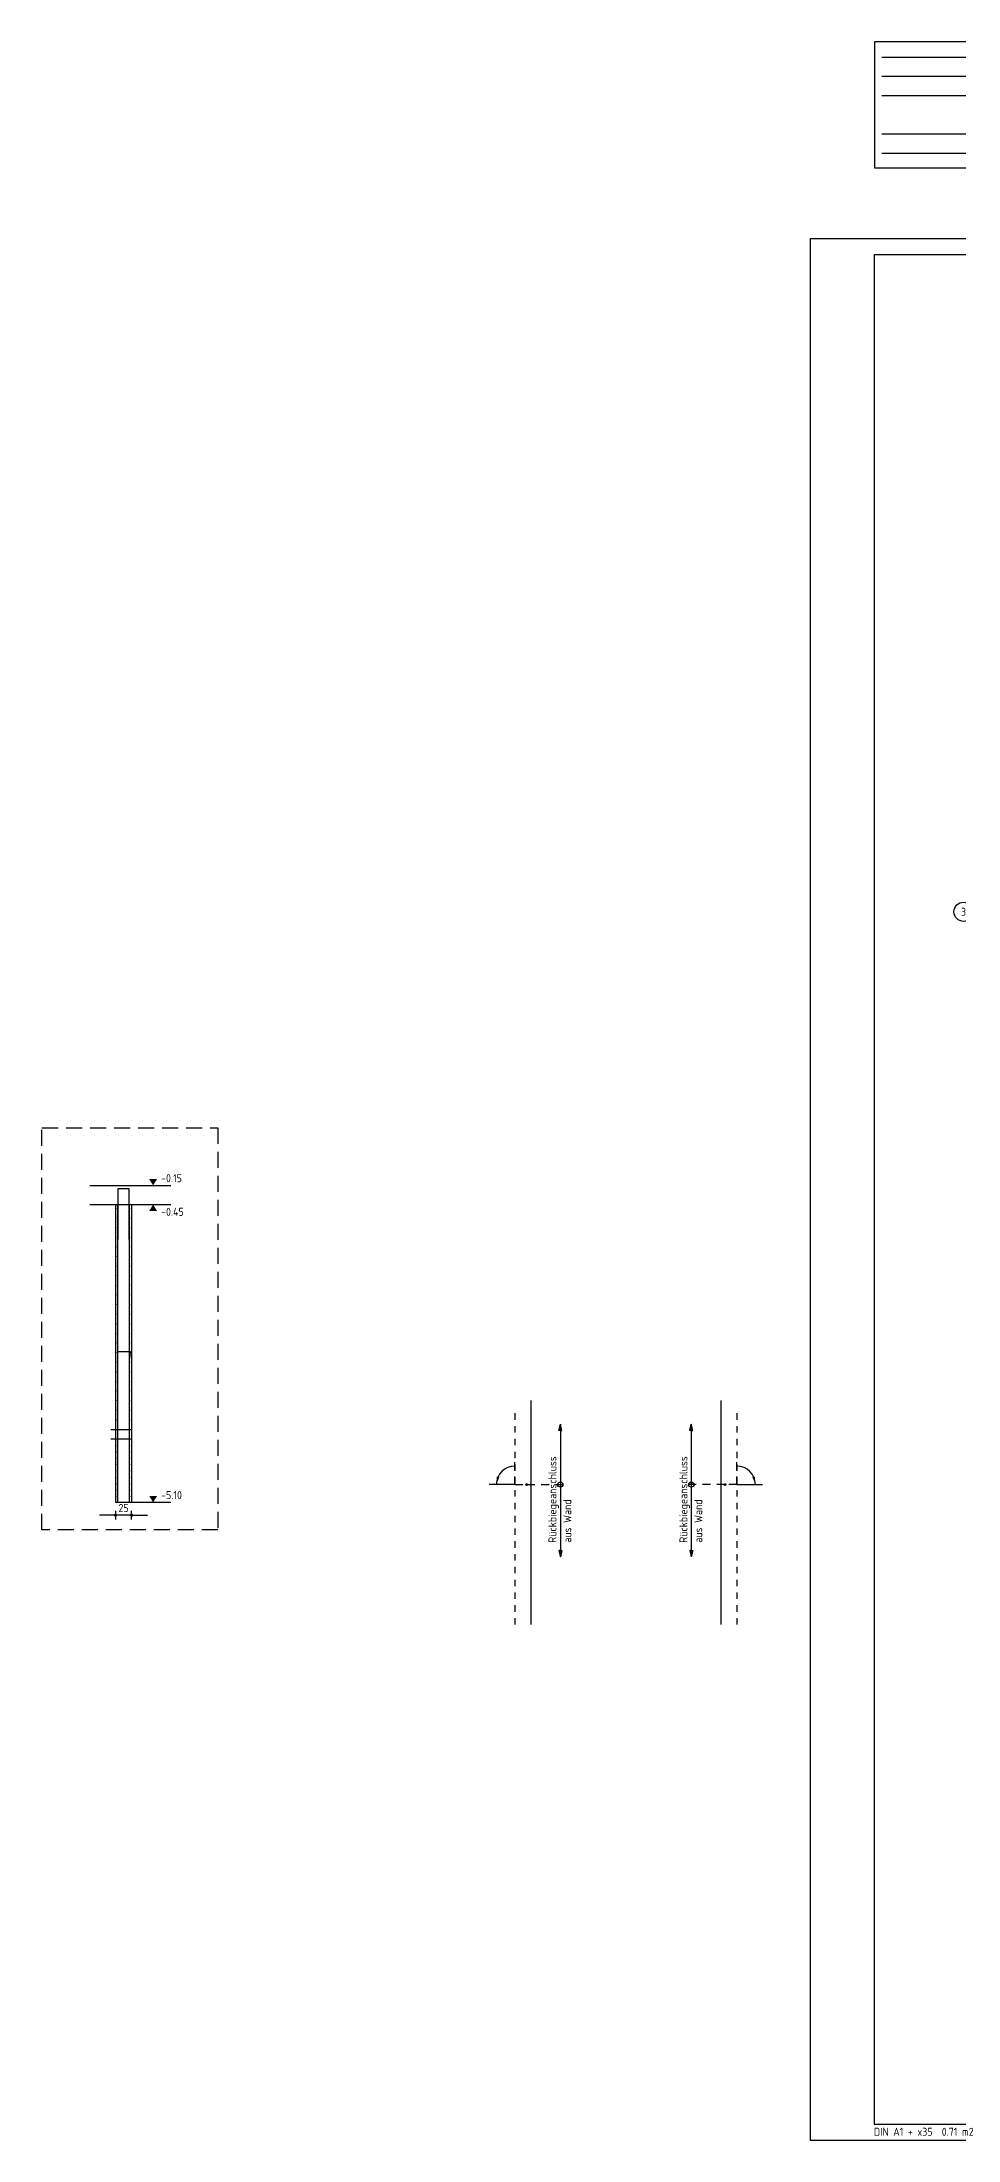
# Model space of a CAD drawing. Extents: x -12 to 78.8, y 0 to 40.3.
# Drawn here: x -11.99 to 2.31, y 0 to 32.77 of the extents above; entities that cross this region are included whole.
import ezdxf
from ezdxf.enums import TextEntityAlignment as Align

# ---------------------------------------------------------------- set-up
doc = ezdxf.new("R2010")
doc.units = 0
doc.header["$LTSCALE"] = 0.5
for name, pattern in [('AUSGEZOGEN', [1000.01, 1000, 0.01]), ('DOT', [0.175, 0.05, -0.125]), ('STRICHLINIE', [0.75, 0.5, -0.25]), ('VERDECKT', [0.375, 0.25, -0.125])]:
    doc.linetypes.add(name, pattern=pattern)
for name, color, linetype in [('AFU', 7, 'Continuous'), ('BETON', 7, 'Continuous'), ('DETAIL', 7, 'Continuous'), ('DRUEBER', 7, 'Continuous'), ('HILFE', 7, 'Continuous'), ('koten', 7, 'Continuous'), ('MASSE', 7, 'Continuous'), ('RAHMEN', 7, 'Continuous'), ('RND', 7, 'Continuous'), ('TEXT', 7, 'Continuous')]:
    doc.layers.add(name, color=color, linetype=linetype)
doc.layers.add('NOPLOT', color=7, linetype='Continuous', plot=False)
doc.styles.add('txt', font='isocp.shx')
doc.linetypes.add('ABBRUCH', pattern='A,0.15,-0.15,["x",Standard,S=0.07,R=0,X=-0.1,Y=-0.0238],-0.005', length=0.305)
doc.linetypes.add('AFU_50K', pattern='A,0.15,["/",Standard,S=0.2,R=0,X=-0.01,Y=-0.1],0.07,["/",Standard,S=0.2,R=0,X=-0.01,Y=-0.1],0.15', length=0.37)
doc.linetypes.add('AFU_50L', pattern='A,0.75,["/",Standard,S=0.2,R=0,X=-0.01,Y=-0.1],0.07,["/",Standard,S=0.2,R=0,X=-0.01,Y=-0.1],0.75', length=1.57)
doc.linetypes.add('AFU_50M', pattern='A,0.45,["/",Standard,S=0.2,R=0,X=-0.01,Y=-0.1],0.07,["/",Standard,S=0.2,R=0,X=-0.01,Y=-0.1],0.45', length=0.97)
doc.linetypes.add('AFU_50S', pattern='A,0,-0.15,["/",Standard,S=0.2,R=0,X=-0.01,Y=-0.1],0,-0.07,["/",Standard,S=0.2,R=0,X=-0.01,Y=-0.1],-0.15', length=0.37)
doc.linetypes.add('AFU_50SL', pattern='A,0,-0.75,["/",Standard,S=0.2,R=0,X=-0.01,Y=-0.1],0,-0.07,["/",Standard,S=0.2,R=0,X=-0.01,Y=-0.1],-0.75', length=1.57)
doc.dimstyles.new('DOT_I', dxfattribs={"dimscale": 0.5, "dimtxt": 0.25, "dimasz": 0.25, "dimexe": 0.1, "dimexo": 0.3, "dimgap": 0.1, "dimtad": 1, "dimdec": 3, "dimzin": 3, "dimtxsty": 'txt', "dimblk": 'DOT', "dimblk1": 'DOT', "dimblk2": 'DOT', "dimsah": 1, "dimcen": 0.1, "dimse1": 1, "dimse2": 1, "dimazin": 0, "dimtfac": 1, "dimtdec": 4, "dimtix": 1, "dimtmove": 2, "dimatfit": 3, "dimfxl": 0, "dimtvp": 1, "dimtolj": 1, "dimtzin": 0, "dimarcsym": 0})

# ---------------------------------------------------------------- blocks, each defined once
blk = doc.blocks.new('RND_LEI')
at = {"layer": 'RND', "color": 7, "linetype": 'Continuous'}
blk.add_line((1.022, 0.066), (1.19, 0.27), dxfattribs=at)
for centre, radius in [((0, 0), 0.3), ((1.106, 0.168), 0.075)]:
    blk.add_circle(centre, radius, dxfattribs=at)
at = {"layer": 'RND', "color": 7, "linetype": 'Continuous', "style": 'txt'}
blk.add_attdef('POSL', text='', height=0.25, dxfattribs=at).set_placement((0, 0), align=Align.MIDDLE)
blk.add_attdef('ANZ', text='', height=0.25, dxfattribs=at).set_placement((0.931, 0.057), align=Align.RIGHT)
for tag, p in [('DUM', (1.253, 0.057)), ('ABSTD', (1.674, 0.057)), ('POSTXT', (0.374, -0.327))]:
    blk.add_attdef(tag, p, '', height=0.25, dxfattribs=at)
blk = doc.blocks.new('PFEIL')
at = {"color": 7, "linetype": 'Continuous'}
blk.add_solid([(-1, -0.17), (-1, 0.17), (0, 0)], dxfattribs=at)
blk = doc.blocks.new('Pfeillinie')
at = {"layer": 'TEXT', "linetype": 'Continuous'}
blk.add_hatch(color=7, dxfattribs=at).paths.add_polyline_path([(0, 0), (-0.8, 0.2), (-0.8, 0), (-0.8, -0.2)])
at = {"layer": 'TEXT', "color": 7, "linetype": 'Continuous'}
for p, q in [((-0.8, 0), (-0.8, 0.2)), ((-0.8, 0.2), (0, 0)), ((-0.8, 0), (-0.8, -0.2)), ((-0.8, -0.2), (0, 0))]:
    blk.add_line(p, q, dxfattribs=at)
blk = doc.blocks.new('okrd_o')
at = {"layer": 'koten', "color": 7, "linetype": 'Continuous'}
blk.add_solid([(-0.125, 0.202), (0.125, 0.202), (0, 0)], dxfattribs=at)
at = {"layer": 'koten', "style": 'txt'}
blk.add_attdef('OKRD', (0.25, 0.1), '', height=0.25, dxfattribs=at)
blk = doc.blocks.new('okrd_u')
at = {"layer": 'koten', "color": 7, "linetype": 'Continuous'}
blk.add_solid([(-0.125, -0.202), (0.125, -0.202), (0, 0)], dxfattribs=at)
at = {"layer": 'koten', "style": 'txt'}
blk.add_attdef('OKRD', (0.25, -0.35), '', height=0.25, dxfattribs=at)
blk = doc.blocks.new('DOT')
at = {"layer": 'MASSE', "color": 7, "linetype": 'Continuous'}
for p, q in [((0, 0), (-1, 0)), ((0, 0.54), (0, -0.54))]:
    blk.add_line(p, q, dxfattribs=at)
at = {"layer": 'MASSE', "color": 7, "linetype": 'Continuous', "const_width": 0.2}
blk.add_lwpolyline([(-0.1, 0, 1), (0.1, 0, 1)], format="xyb", close=True, dxfattribs=at)
blk = doc.blocks.new('*D29')
at = {"layer": 'Defpoints', "color": 0, "linetype": 'AUSGEZOGEN', "transparency": 16777216}
for p in [(-10.842, 9.761), (-10.842, 9.761), (-10.592, 9.761)]:
    blk.add_point(p, dxfattribs=at)
at = {"layer": 'MASSE', "color": 0, "linetype": 'AUSGEZOGEN', "lineweight": -2, "transparency": 16777216}
for p, q in [((-10.967, 9.761), (-11.092, 9.761)), ((-10.592, 9.761), (-10.842, 9.761)), ((-10.467, 9.761), (-10.342, 9.761))]:
    blk.add_line(p, q, dxfattribs=at)
at = {"layer": 'MASSE', "color": 0, "linetype": 'AUSGEZOGEN', "lineweight": -2, "transparency": 16777216, "xscale": 0.125, "yscale": 0.125, "zscale": 0.125}
blk.add_blockref('DOT', (-10.842, 9.761), dxfattribs=at)
at = {"layer": 'MASSE', "color": 0, "linetype": 'AUSGEZOGEN', "lineweight": -2, "transparency": 16777216, "xscale": 0.125, "yscale": 0.125, "zscale": 0.125, "rotation": 180}
blk.add_blockref('DOT', (-10.592, 9.761), dxfattribs=at)
at = {"layer": 'MASSE', "color": 0, "linetype": 'AUSGEZOGEN', "transparency": 16777216, "insert": (-10.717, 9.874), "char_height": 0.125, "attachment_point": 5, "style": 'txt'}
blk.add_mtext('\\A1;25', dxfattribs=at)
blk = doc.blocks.new('A1-35-0')
at = {"layer": 'RAHMEN'}
for p, q in [((118.9, 59.4), (0, 59.4)), ((0, 59.4), (0, 0)), ((0, 0), (118.9, 0))]:
    blk.add_line(p, q, dxfattribs=at)
at = {"layer": 'RAHMEN', "color": 5}
for p, q in [((118.4, 58.9), (2, 58.9)), ((2, 58.9), (2, 0.5)), ((2, 0.5), (118.4, 0.5))]:
    blk.add_line(p, q, dxfattribs=at)
at = {"layer": 'RAHMEN', "color": 7, "style": 'txt'}
blk.add_text('DIN A1 + x35  0.71 m2', height=0.25, dxfattribs=at).set_placement((1.989, 0.133))

msp = doc.modelspace()

# ---------------------------------------------------------------- linework, layer by layer
at = {"layer": 'AFU', "color": 8, "linetype": 'AFU_50K'}
for p, q in [((4.1201, 32.5337), (1.1201, 32.5337)), ((-10.8423, 14.6121), (-10.5923, 14.6121)), ((-10.8423, 9.9621), (-10.5923, 9.9621))]:
    msp.add_line(p, q, dxfattribs=at)
at = {"layer": 'AFU', "color": 8, "linetype": 'AFU_50M'}
msp.add_line((4.1201, 32.2337), (1.1201, 32.2337), dxfattribs=at)
at = {"layer": 'AFU', "color": 8, "linetype": 'AFU_50L'}
msp.add_line((4.1201, 31.9337), (1.1201, 31.9337), dxfattribs=at)
at = {"layer": 'AFU', "color": 8, "linetype": 'AFU_50S'}
msp.add_line((4.1201, 31.3337), (1.1201, 31.3337), dxfattribs=at)
at = {"layer": 'AFU', "color": 8, "linetype": 'AFU_50SL'}
msp.add_line((4.1201, 31.0337), (1.1201, 31.0337), dxfattribs=at)
at = {"layer": 'AFU', "color": 8, "linetype": 'ABBRUCH'}
msp.add_lwpolyline([(1.0016, 30.8075), (4.8561, 30.8075), (4.8561, 32.7743), (1.0016, 32.7743)], close=True, dxfattribs=at)
at = {"layer": 'BETON', "color": 6, "linetype": 'AUSGEZOGEN'}
for p, q in [((-11.2418, 14.9121), (-9.9789, 14.9121)), ((-11.2418, 14.6121), (-10.8423, 14.6121)), ((-10.8423, 14.6121), (-10.8423, 9.9621)), ((-10.5923, 14.6121), (-10.5923, 9.9621)), ((-10.5923, 14.6121), (-9.9789, 14.6121)), ((-4.3589, 11.5529), (-4.3589, 8.0529)), ((-1.3966, 11.5529), (-1.3966, 8.0529))]:
    msp.add_line(p, q, dxfattribs=at)
at = {"layer": 'DETAIL', "color": 102, "linetype": 'STRICHLINIE'}
msp.add_lwpolyline([(-11.9901, 9.5313), (-11.9901, 15.8132), (-9.2432, 15.8132), (-9.2432, 9.5313)], close=True, dxfattribs=at)
at = {"layer": 'DRUEBER', "color": 7, "linetype": 'DOT'}
for p, q in [((-4.6089, 11.3529), (-4.6089, 8.0529)), ((-1.1466, 11.3529), (-1.1466, 8.0529))]:
    msp.add_line(p, q, dxfattribs=at)
at = {"layer": 'HILFE', "color": 102, "linetype": 'AUSGEZOGEN'}
msp.add_line((-10.5923, 9.9621), (-9.9789, 9.9621), dxfattribs=at)
at = {"layer": 'NOPLOT', "color": 191, "linetype": 'Continuous'}
for points in [[(-10.9171, 11.1018), (-10.5953, 11.1018)], [(-10.9171, 10.9518), (-10.5953, 10.9518)]]:
    msp.add_lwpolyline(points, dxfattribs=at)
at = {"layer": 'RND', "color": 102, "linetype": 'VERDECKT'}
for p, q in [((-4.4248, 10.2383), (-3.8498, 10.2383)), ((-1.3307, 10.2383), (-1.9057, 10.2383))]:
    msp.add_line(p, q, dxfattribs=at)
at = {"layer": 'RND', "color": 1, "linetype": 'AUSGEZOGEN'}
for points in [[(-10.8023, 14.0657), (-10.8023, 14.8657), (-10.6323, 14.8657), (-10.6323, 14.0657)], [(-10.8083, 9.9621), (-10.8083, 14.6121)], [(-10.6264, 9.9621), (-10.6264, 14.6121)], [(-10.8136, 12.4299), (-10.8136, 12.3199), (-10.6136, 12.3199), (-10.6231, 12.2103)]]:
    msp.add_lwpolyline(points, dxfattribs=at)
at = {"layer": 'RND', "color": 7, "linetype": 'AUSGEZOGEN', "const_width": 0.008}
for points in [[(-10.8225, 14.5518, 1), (-10.8145, 14.5518, 1)], [(-10.6208, 14.5518, 1), (-10.6128, 14.5518, 1)], [(-10.8225, 14.4018, 1), (-10.8145, 14.4018, 1)], [(-10.8225, 14.2518, 1), (-10.8145, 14.2518, 1)], [(-10.8225, 14.1018, 1), (-10.8145, 14.1018, 1)], [(-10.6208, 14.4018, 1), (-10.6128, 14.4018, 1)], [(-10.6208, 14.2518, 1), (-10.6128, 14.2518, 1)], [(-10.6208, 14.1018, 1), (-10.6128, 14.1018, 1)], [(-10.8225, 13.9518, 1), (-10.8145, 13.9518, 1)], [(-10.8225, 13.8018, 1), (-10.8145, 13.8018, 1)], [(-10.6208, 13.9518, 1), (-10.6128, 13.9518, 1)], [(-10.6208, 13.8018, 1), (-10.6128, 13.8018, 1)], [(-10.8225, 13.6518, 1), (-10.8145, 13.6518, 1)], [(-10.8225, 13.5018, 1), (-10.8145, 13.5018, 1)], [(-10.6208, 13.6518, 1), (-10.6128, 13.6518, 1)], [(-10.6208, 13.5018, 1), (-10.6128, 13.5018, 1)], [(-10.8225, 13.3518, 1), (-10.8145, 13.3518, 1)], [(-10.8225, 13.2018, 1), (-10.8145, 13.2018, 1)], [(-10.6208, 13.3518, 1), (-10.6128, 13.3518, 1)], [(-10.6208, 13.2018, 1), (-10.6128, 13.2018, 1)], [(-10.8225, 13.0518, 1), (-10.8145, 13.0518, 1)], [(-10.8225, 12.9018, 1), (-10.8145, 12.9018, 1)], [(-10.6208, 13.0518, 1), (-10.6128, 13.0518, 1)], [(-10.6208, 12.9018, 1), (-10.6128, 12.9018, 1)], [(-10.8225, 12.7518, 1), (-10.8145, 12.7518, 1)], [(-10.8225, 12.6018, 1), (-10.8145, 12.6018, 1)], [(-10.8225, 12.4518, 1), (-10.8145, 12.4518, 1)], [(-10.6208, 12.7518, 1), (-10.6128, 12.7518, 1)], [(-10.6208, 12.6018, 1), (-10.6128, 12.6018, 1)], [(-10.6208, 12.4518, 1), (-10.6128, 12.4518, 1)], [(-10.8225, 12.3018, 1), (-10.8145, 12.3018, 1)], [(-10.8225, 12.1518, 1), (-10.8145, 12.1518, 1)], [(-10.6208, 12.3018, 1), (-10.6128, 12.3018, 1)], [(-10.6208, 12.1518, 1), (-10.6128, 12.1518, 1)], [(-10.8225, 12.0018, 1), (-10.8145, 12.0018, 1)], [(-10.8225, 11.8518, 1), (-10.8145, 11.8518, 1)], [(-10.6208, 12.0018, 1), (-10.6128, 12.0018, 1)], [(-10.6208, 11.8518, 1), (-10.6128, 11.8518, 1)], [(-10.8225, 11.7018, 1), (-10.8145, 11.7018, 1)], [(-10.8225, 11.5518, 1), (-10.8145, 11.5518, 1)], [(-10.6208, 11.7018, 1), (-10.6128, 11.7018, 1)], [(-10.6208, 11.5518, 1), (-10.6128, 11.5518, 1)], [(-10.8225, 11.4018, 1), (-10.8145, 11.4018, 1)], [(-10.8225, 11.2518, 1), (-10.8145, 11.2518, 1)], [(-10.6208, 11.4018, 1), (-10.6128, 11.4018, 1)], [(-10.6208, 11.2518, 1), (-10.6128, 11.2518, 1)], [(-10.8225, 11.1018, 1), (-10.8145, 11.1018, 1)], [(-10.8225, 10.9518, 1), (-10.8145, 10.9518, 1)], [(-10.8225, 10.8518, 1), (-10.8145, 10.8518, 1)], [(-10.6208, 11.1018, 1), (-10.6128, 11.1018, 1)], [(-10.6208, 10.9518, 1), (-10.6128, 10.9518, 1)], [(-10.6208, 10.8518, 1), (-10.6128, 10.8518, 1)], [(-10.8225, 10.7518, 1), (-10.8145, 10.7518, 1)], [(-10.8225, 10.6518, 1), (-10.8145, 10.6518, 1)], [(-10.8225, 10.5518, 1), (-10.8145, 10.5518, 1)], [(-10.6208, 10.7518, 1), (-10.6128, 10.7518, 1)], [(-10.6208, 10.6518, 1), (-10.6128, 10.6518, 1)], [(-10.6208, 10.5518, 1), (-10.6128, 10.5518, 1)], [(-10.8225, 10.4518, 1), (-10.8145, 10.4518, 1)], [(-10.8225, 10.3518, 1), (-10.8145, 10.3518, 1)], [(-10.8225, 10.2518, 1), (-10.8145, 10.2518, 1)], [(-10.6208, 10.4518, 1), (-10.6128, 10.4518, 1)], [(-10.6208, 10.3518, 1), (-10.6128, 10.3518, 1)], [(-10.6208, 10.2518, 1), (-10.6128, 10.2518, 1)], [(-10.8225, 10.1518, 1), (-10.8145, 10.1518, 1)], [(-10.8225, 10.0518, 1), (-10.8145, 10.0518, 1)], [(-10.6208, 10.1518, 1), (-10.6128, 10.1518, 1)], [(-10.6208, 10.0518, 1), (-10.6128, 10.0518, 1)]]:
    msp.add_lwpolyline(points, format="xyb", close=True, dxfattribs=at)
at = {"layer": 'RND', "color": 102, "linetype": 'AUSGEZOGEN'}
for points in [[(-3.8998, 11.1816), (-3.8998, 9.1104)], [(-1.8557, 11.1816), (-1.8557, 9.1104)]]:
    msp.add_lwpolyline(points, dxfattribs=at)
at = {"layer": 'RND', "color": 7, "linetype": 'AUSGEZOGEN'}
for centre in [(-3.8998, 10.2383), (-1.8557, 10.2383)]:
    msp.add_circle(centre, 0.04, dxfattribs=at)
at = {"layer": 'TEXT', "color": 7, "linetype": 'VERDECKT'}
for p, q in [((-4.6089, 10.2383), (-4.4248, 10.2383)), ((-1.1466, 10.2383), (-1.3307, 10.2383))]:
    msp.add_line(p, q, dxfattribs=at)
for points in [[(-4.6089, 10.2383), (-4.6089, 10.6383)], [(-1.1466, 10.2383), (-1.1466, 10.6383)]]:
    msp.add_lwpolyline(points, dxfattribs=at)
at = {"layer": 'TEXT', "color": 1, "linetype": 'AUSGEZOGEN'}
for points in [[(-4.6089, 10.2383), (-5.0089, 10.2383)], [(-1.1466, 10.2383), (-0.7466, 10.2383)]]:
    msp.add_lwpolyline(points, dxfattribs=at)
at = {"layer": 'TEXT', "color": 7, "linetype": 'VERDECKT'}
for centre in [(-4.4248, 10.2383), (-1.3307, 10.2383)]:
    msp.add_circle(centre, 0.012, dxfattribs=at)
at = {"layer": 'TEXT', "color": 102, "linetype": 'AUSGEZOGEN'}
for centre, start, end in [((-4.6089, 10.2383), 90, 180), ((-1.1466, 10.2383), 0, 90)]:
    msp.add_arc(centre, 0.2904, start, end, dxfattribs=at)

# ---------------------------------------------------------------- block references
at = {"layer": 'koten', "color": 7, "linetype": 'AUSGEZOGEN'}
ref = msp.add_blockref('okrd_o', (-10.2556, 14.9121), dxfattribs=dict(at, xscale=0.5, yscale=0.5, zscale=0.5))
ref.add_attrib('OKRD', '-0.15', (-10.1306, 14.9621), dxfattribs={"layer": '0', "color": 0, "linetype": 'ByBlock', "height": 0.125, "style": 'txt'})
ref = msp.add_blockref('okrd_u', (-10.2556, 14.6121), dxfattribs=dict(at, xscale=0.5, yscale=0.5, zscale=0.5))
ref.add_attrib('OKRD', '-0.45', (-10.1306, 14.4371), dxfattribs={"layer": '0', "color": 0, "linetype": 'ByBlock', "height": 0.125, "style": 'txt'})
ref = msp.add_blockref('okrd_o', (-10.2556, 9.9621), dxfattribs=dict(at, xscale=0.5, yscale=0.5, zscale=0.5))
ref.add_attrib('OKRD', '-5.10', (-10.1306, 10.0121), dxfattribs={"layer": '0', "color": 0, "linetype": 'ByBlock', "height": 0.125, "style": 'txt'})
at = {"layer": 'RAHMEN', "color": 1, "linetype": 'AUSGEZOGEN', "xscale": 0.5, "yscale": 0.5, "zscale": 0.5}
msp.add_blockref('A1-35-0', (0, 0), dxfattribs=at)
at = {"layer": 'RND', "color": 7, "linetype": 'AUSGEZOGEN', "xscale": 0.5, "yscale": 0.5, "zscale": 0.5}
msp.add_blockref('RND_LEI', (2.3938, 19.1868), dxfattribs=at).add_auto_attribs({'POSL': '3', 'DUM': '12', 'ANZ': '4', 'ABSTD': '-15', 'POSTXT': '2x'})
at = {"layer": 'RND', "color": 102, "linetype": 'AUSGEZOGEN', "yscale": 0.125, "zscale": 0.125}
for p, xscale, rotation in [((-3.8998, 11.1816), 0.125, 90), ((-1.8557, 11.1816), -0.125, 270), ((-3.8998, 9.1104), 0.125, 270), ((-1.8557, 9.1104), -0.125, 90)]:
    msp.add_blockref('Pfeillinie', p, dxfattribs=dict(at, xscale=xscale, rotation=rotation))
at = {"layer": 'TEXT', "color": 102, "linetype": 'AUSGEZOGEN', "yscale": 0.1250000000000026, "zscale": 0.1250000000000026}
for p, xscale, rotation in [((-4.8993, 10.2383), 0.1250000000000026, 257.7590209791267), ((-0.8563, 10.2383), -0.1250000000000026, 102.2409790208733)]:
    msp.add_blockref('PFEIL', p, dxfattribs=dict(at, xscale=xscale, rotation=rotation))

# ---------------------------------------------------------------- texts
at = {"layer": 'TEXT', "color": 7, "linetype": 'AUSGEZOGEN', "style": 'txt'}
for s, p in [('Rückbiegeanschluss', (-3.9606, 9.3308)), ('Rückbiegeanschluss', (-1.9164, 9.3308)), ('aus Wand ', (-3.7291, 9.3308)), ('aus Wand ', (-1.685, 9.3308))]:
    msp.add_text(s, height=0.125, rotation=90, dxfattribs=at).set_placement(p)

# ---------------------------------------------------------------- dimensions: what is measured, and where the dimension line sits
at = {"layer": 'MASSE', "color": 7, "linetype": 'AUSGEZOGEN'}
dim = msp.add_linear_dim(base=(-10.8423, 9.7611), p1=(-10.5923, 9.7611), p2=(-10.8423, 9.7611), dimstyle='DOT_I', override={"dimdec": 0, "dimlfac": 100}, dxfattribs=at)
dim.commit()
dim.dimension.update_dxf_attribs({"geometry": '*D29', "text_midpoint": (-10.7173, 9.8736)})

doc.saveas('drawing.dxf')
